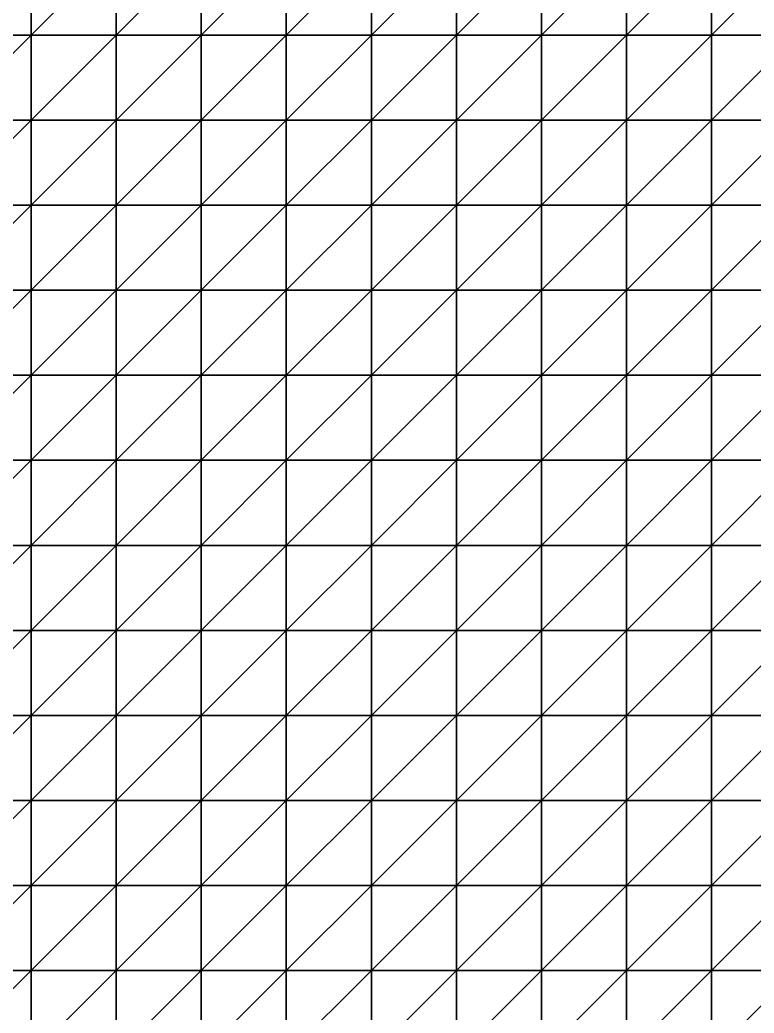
# Model space of a CAD drawing. Extents: x 292020 to 295740, y 4557680 to 4560040.
# Drawn here: x 294217.4 to 294390, y 4558790 to 4559023.6 of the extents above; entities that cross this region are included whole.
import ezdxf

# ---------------------------------------------------------------- set-up
doc = ezdxf.new("R2010")
doc.units = 0
doc.layers.add('RUN201_4_-_RUN201_NODOMAIN5_20X', color=7, linetype='CONTINUOUS')

msp = doc.modelspace()

# ---------------------------------------------------------------- linework, layer by layer
at = {"layer": 'RUN201_4_-_RUN201_NODOMAIN5_20X'}
for points in [[(294200, 4559040, 1780), (294200, 4559020, 1780), (294220, 4559040, 1780)], [(294220, 4559040, 1780), (294200, 4559020, 1780), (294220, 4559020, 1780)], [(294220, 4559040, 1920), (294200, 4559020, 1920), (294200, 4559040, 1920)], [(294220, 4559020, 1920), (294200, 4559020, 1920), (294220, 4559040, 1920)], [(294220, 4559040, 1780), (294220, 4559020, 1780), (294240, 4559040, 1780)], [(294240, 4559040, 1780), (294220, 4559020, 1780), (294240, 4559020, 1780)], [(294240, 4559040, 1920), (294220, 4559020, 1920), (294220, 4559040, 1920)], [(294240, 4559020, 1920), (294220, 4559020, 1920), (294240, 4559040, 1920)], [(294240, 4559040, 1780), (294240, 4559020, 1780), (294260, 4559040, 1780)], [(294260, 4559040, 1780), (294240, 4559020, 1780), (294260, 4559020, 1780)], [(294260, 4559040, 1920), (294240, 4559020, 1920), (294240, 4559040, 1920)], [(294260, 4559020, 1920), (294240, 4559020, 1920), (294260, 4559040, 1920)], [(294260, 4559040, 1780), (294260, 4559020, 1780), (294280, 4559040, 1780)], [(294280, 4559040, 1780), (294260, 4559020, 1780), (294280, 4559020, 1780)], [(294280, 4559040, 1920), (294260, 4559020, 1920), (294260, 4559040, 1920)], [(294280, 4559020, 1920), (294260, 4559020, 1920), (294280, 4559040, 1920)], [(294280, 4559040, 1780), (294280, 4559020, 1780), (294300, 4559040, 1780)], [(294300, 4559040, 1780), (294280, 4559020, 1780), (294300, 4559020, 1780)], [(294300, 4559040, 1920), (294280, 4559020, 1920), (294280, 4559040, 1920)], [(294300, 4559020, 1920), (294280, 4559020, 1920), (294300, 4559040, 1920)], [(294300, 4559040, 1780), (294300, 4559020, 1780), (294320, 4559040, 1780)], [(294320, 4559040, 1780), (294300, 4559020, 1780), (294320, 4559020, 1780)], [(294320, 4559040, 1920), (294300, 4559020, 1920), (294300, 4559040, 1920)], [(294320, 4559020, 1920), (294300, 4559020, 1920), (294320, 4559040, 1920)], [(294320, 4559040, 1780), (294320, 4559020, 1780), (294340, 4559040, 1780)], [(294340, 4559040, 1780), (294320, 4559020, 1780), (294340, 4559020, 1780)], [(294340, 4559040, 1920), (294320, 4559020, 1920), (294320, 4559040, 1920)], [(294340, 4559020, 1920), (294320, 4559020, 1920), (294340, 4559040, 1920)], [(294340, 4559040, 1780), (294340, 4559020, 1780), (294360, 4559040, 1780)], [(294360, 4559040, 1780), (294340, 4559020, 1780), (294360, 4559020, 1780)], [(294360, 4559040, 1940), (294340, 4559020, 1940), (294340, 4559040, 1940)], [(294360, 4559020, 1940), (294340, 4559020, 1940), (294360, 4559040, 1940)], [(294340, 4559040, 1920), (294340, 4559020, 1940), (294340, 4559020, 1920)], [(294340, 4559040, 1940), (294340, 4559020, 1940), (294340, 4559040, 1920)], [(294360, 4559040, 1780), (294360, 4559020, 1780), (294380, 4559040, 1780)], [(294380, 4559040, 1780), (294360, 4559020, 1780), (294380, 4559020, 1780)], [(294380, 4559040, 1940), (294360, 4559020, 1940), (294360, 4559040, 1940)], [(294380, 4559020, 1940), (294360, 4559020, 1940), (294380, 4559040, 1940)], [(294380, 4559040, 1780), (294380, 4559020, 1780), (294400, 4559040, 1780)], [(294400, 4559040, 1780), (294380, 4559020, 1780), (294400, 4559020, 1780)], [(294400, 4559040, 1940), (294380, 4559020, 1940), (294380, 4559040, 1940)], [(294400, 4559020, 1940), (294380, 4559020, 1940), (294400, 4559040, 1940)], [(294200, 4559020, 1780), (294200, 4559000, 1780), (294220, 4559020, 1780)], [(294220, 4559020, 1780), (294200, 4559000, 1780), (294220, 4559000, 1780)], [(294220, 4559020, 1920), (294200, 4559000, 1920), (294200, 4559020, 1920)], [(294220, 4559000, 1920), (294200, 4559000, 1920), (294220, 4559020, 1920)], [(294220, 4559020, 1780), (294220, 4559000, 1780), (294240, 4559020, 1780)], [(294240, 4559020, 1780), (294220, 4559000, 1780), (294240, 4559000, 1780)], [(294240, 4559020, 1920), (294220, 4559000, 1920), (294220, 4559020, 1920)], [(294240, 4559000, 1920), (294220, 4559000, 1920), (294240, 4559020, 1920)], [(294240, 4559020, 1780), (294240, 4559000, 1780), (294260, 4559020, 1780)], [(294260, 4559020, 1780), (294240, 4559000, 1780), (294260, 4559000, 1780)], [(294260, 4559020, 1920), (294240, 4559000, 1920), (294240, 4559020, 1920)], [(294260, 4559000, 1920), (294240, 4559000, 1920), (294260, 4559020, 1920)], [(294260, 4559020, 1780), (294260, 4559000, 1780), (294280, 4559020, 1780)], [(294280, 4559020, 1780), (294260, 4559000, 1780), (294280, 4559000, 1780)], [(294280, 4559020, 1940), (294260, 4559000, 1940), (294260, 4559020, 1940)], [(294280, 4559000, 1940), (294260, 4559000, 1940), (294280, 4559020, 1940)], [(294280, 4559020, 1920), (294260, 4559020, 1940), (294260, 4559020, 1920)], [(294280, 4559020, 1940), (294260, 4559020, 1940), (294280, 4559020, 1920)], [(294260, 4559020, 1920), (294260, 4559000, 1940), (294260, 4559000, 1920)], [(294260, 4559020, 1940), (294260, 4559000, 1940), (294260, 4559020, 1920)], [(294280, 4559020, 1780), (294280, 4559000, 1780), (294300, 4559020, 1780)], [(294300, 4559020, 1780), (294280, 4559000, 1780), (294300, 4559000, 1780)], [(294300, 4559020, 1940), (294280, 4559000, 1940), (294280, 4559020, 1940)], [(294300, 4559000, 1940), (294280, 4559000, 1940), (294300, 4559020, 1940)], [(294300, 4559020, 1920), (294280, 4559020, 1940), (294280, 4559020, 1920)], [(294300, 4559020, 1940), (294280, 4559020, 1940), (294300, 4559020, 1920)], [(294300, 4559020, 1780), (294300, 4559000, 1780), (294320, 4559020, 1780)], [(294320, 4559020, 1780), (294300, 4559000, 1780), (294320, 4559000, 1780)], [(294320, 4559020, 1940), (294300, 4559000, 1940), (294300, 4559020, 1940)], [(294320, 4559000, 1940), (294300, 4559000, 1940), (294320, 4559020, 1940)], [(294320, 4559020, 1920), (294300, 4559020, 1940), (294300, 4559020, 1920)], [(294320, 4559020, 1940), (294300, 4559020, 1940), (294320, 4559020, 1920)], [(294320, 4559020, 1780), (294320, 4559000, 1780), (294340, 4559020, 1780)], [(294340, 4559020, 1780), (294320, 4559000, 1780), (294340, 4559000, 1780)], [(294340, 4559020, 1940), (294320, 4559000, 1940), (294320, 4559020, 1940)], [(294340, 4559000, 1940), (294320, 4559000, 1940), (294340, 4559020, 1940)], [(294340, 4559020, 1920), (294320, 4559020, 1940), (294320, 4559020, 1920)], [(294340, 4559020, 1940), (294320, 4559020, 1940), (294340, 4559020, 1920)], [(294340, 4559020, 1760), (294340, 4559000, 1760), (294360, 4559020, 1760)], [(294360, 4559020, 1760), (294340, 4559000, 1760), (294360, 4559000, 1760)], [(294360, 4559020, 1760), (294340, 4559020, 1780), (294340, 4559020, 1760)], [(294360, 4559020, 1780), (294340, 4559020, 1780), (294360, 4559020, 1760)], [(294340, 4559020, 1760), (294340, 4559000, 1780), (294340, 4559000, 1760)], [(294340, 4559020, 1780), (294340, 4559000, 1780), (294340, 4559020, 1760)], [(294360, 4559020, 1940), (294340, 4559000, 1940), (294340, 4559020, 1940)], [(294360, 4559000, 1940), (294340, 4559000, 1940), (294360, 4559020, 1940)], [(294360, 4559020, 1760), (294360, 4559000, 1760), (294380, 4559020, 1760)], [(294380, 4559020, 1760), (294360, 4559000, 1760), (294380, 4559000, 1760)], [(294380, 4559020, 1760), (294360, 4559020, 1780), (294360, 4559020, 1760)], [(294380, 4559020, 1780), (294360, 4559020, 1780), (294380, 4559020, 1760)], [(294380, 4559020, 1940), (294360, 4559000, 1940), (294360, 4559020, 1940)], [(294380, 4559000, 1940), (294360, 4559000, 1940), (294380, 4559020, 1940)], [(294380, 4559000, 1760), (294380, 4559000, 1780), (294380, 4559020, 1760)], [(294380, 4559020, 1760), (294380, 4559000, 1780), (294380, 4559020, 1780)], [(294380, 4559020, 1780), (294380, 4559000, 1780), (294400, 4559020, 1780)], [(294400, 4559020, 1780), (294380, 4559000, 1780), (294400, 4559000, 1780)], [(294400, 4559020, 1940), (294380, 4559000, 1940), (294380, 4559020, 1940)], [(294400, 4559000, 1940), (294380, 4559000, 1940), (294400, 4559020, 1940)], [(294200, 4559000, 1780), (294200, 4558980, 1780), (294220, 4559000, 1780)], [(294220, 4559000, 1780), (294200, 4558980, 1780), (294220, 4558980, 1780)], [(294220, 4559000, 1920), (294200, 4558980, 1920), (294200, 4559000, 1920)], [(294220, 4558980, 1920), (294200, 4558980, 1920), (294220, 4559000, 1920)], [(294220, 4559000, 1780), (294220, 4558980, 1780), (294240, 4559000, 1780)], [(294240, 4559000, 1780), (294220, 4558980, 1780), (294240, 4558980, 1780)], [(294240, 4559000, 1920), (294220, 4558980, 1920), (294220, 4559000, 1920)], [(294240, 4558980, 1920), (294220, 4558980, 1920), (294240, 4559000, 1920)], [(294240, 4559000, 1780), (294240, 4558980, 1780), (294260, 4559000, 1780)], [(294260, 4559000, 1780), (294240, 4558980, 1780), (294260, 4558980, 1780)], [(294260, 4559000, 1920), (294240, 4558980, 1920), (294240, 4559000, 1920)], [(294260, 4558980, 1920), (294240, 4558980, 1920), (294260, 4559000, 1920)], [(294260, 4559000, 1780), (294260, 4558980, 1780), (294280, 4559000, 1780)], [(294280, 4559000, 1780), (294260, 4558980, 1780), (294280, 4558980, 1780)], [(294280, 4559000, 1940), (294260, 4558980, 1940), (294260, 4559000, 1940)], [(294280, 4558980, 1940), (294260, 4558980, 1940), (294280, 4559000, 1940)], [(294260, 4559000, 1920), (294260, 4558980, 1940), (294260, 4558980, 1920)], [(294260, 4559000, 1940), (294260, 4558980, 1940), (294260, 4559000, 1920)], [(294280, 4559000, 1780), (294280, 4558980, 1780), (294300, 4559000, 1780)], [(294300, 4559000, 1780), (294280, 4558980, 1780), (294300, 4558980, 1780)], [(294300, 4559000, 1940), (294280, 4558980, 1940), (294280, 4559000, 1940)], [(294300, 4558980, 1940), (294280, 4558980, 1940), (294300, 4559000, 1940)], [(294300, 4559000, 1780), (294300, 4558980, 1780), (294320, 4559000, 1780)], [(294320, 4559000, 1780), (294300, 4558980, 1780), (294320, 4558980, 1780)], [(294320, 4559000, 1940), (294300, 4558980, 1940), (294300, 4559000, 1940)], [(294320, 4558980, 1940), (294300, 4558980, 1940), (294320, 4559000, 1940)], [(294320, 4559000, 1780), (294320, 4558980, 1780), (294340, 4559000, 1780)], [(294340, 4559000, 1780), (294320, 4558980, 1780), (294340, 4558980, 1780)], [(294340, 4559000, 1940), (294320, 4558980, 1940), (294320, 4559000, 1940)], [(294340, 4558980, 1940), (294320, 4558980, 1940), (294340, 4559000, 1940)], [(294340, 4559000, 1760), (294340, 4559000, 1780), (294360, 4559000, 1760)], [(294360, 4559000, 1760), (294340, 4559000, 1780), (294360, 4559000, 1780)], [(294340, 4559000, 1780), (294340, 4558980, 1780), (294360, 4559000, 1780)], [(294360, 4559000, 1780), (294340, 4558980, 1780), (294360, 4558980, 1780)], [(294360, 4559000, 1940), (294340, 4558980, 1940), (294340, 4559000, 1940)], [(294360, 4558980, 1940), (294340, 4558980, 1940), (294360, 4559000, 1940)], [(294360, 4559000, 1760), (294360, 4559000, 1780), (294380, 4559000, 1760)], [(294380, 4559000, 1760), (294360, 4559000, 1780), (294380, 4559000, 1780)], [(294360, 4559000, 1780), (294360, 4558980, 1780), (294380, 4559000, 1780)], [(294380, 4559000, 1780), (294360, 4558980, 1780), (294380, 4558980, 1780)], [(294380, 4559000, 1940), (294360, 4558980, 1940), (294360, 4559000, 1940)], [(294380, 4558980, 1940), (294360, 4558980, 1940), (294380, 4559000, 1940)], [(294380, 4559000, 1780), (294380, 4558980, 1780), (294400, 4559000, 1780)], [(294400, 4559000, 1780), (294380, 4558980, 1780), (294400, 4558980, 1780)], [(294400, 4559000, 1940), (294380, 4558980, 1940), (294380, 4559000, 1940)], [(294400, 4558980, 1940), (294380, 4558980, 1940), (294400, 4559000, 1940)], [(294200, 4558980, 1780), (294200, 4558960, 1780), (294220, 4558980, 1780)], [(294220, 4558980, 1780), (294200, 4558960, 1780), (294220, 4558960, 1780)], [(294220, 4558980, 1940), (294200, 4558960, 1940), (294200, 4558980, 1940)], [(294220, 4558960, 1940), (294200, 4558960, 1940), (294220, 4558980, 1940)], [(294220, 4558980, 1920), (294200, 4558980, 1940), (294200, 4558980, 1920)], [(294220, 4558980, 1940), (294200, 4558980, 1940), (294220, 4558980, 1920)], [(294220, 4558980, 1780), (294220, 4558960, 1780), (294240, 4558980, 1780)], [(294240, 4558980, 1780), (294220, 4558960, 1780), (294240, 4558960, 1780)], [(294240, 4558980, 1940), (294220, 4558960, 1940), (294220, 4558980, 1940)], [(294240, 4558960, 1940), (294220, 4558960, 1940), (294240, 4558980, 1940)], [(294240, 4558980, 1920), (294220, 4558980, 1940), (294220, 4558980, 1920)], [(294240, 4558980, 1940), (294220, 4558980, 1940), (294240, 4558980, 1920)], [(294240, 4558980, 1780), (294240, 4558960, 1780), (294260, 4558980, 1780)], [(294260, 4558980, 1780), (294240, 4558960, 1780), (294260, 4558960, 1780)], [(294260, 4558980, 1940), (294240, 4558960, 1940), (294240, 4558980, 1940)], [(294260, 4558960, 1940), (294240, 4558960, 1940), (294260, 4558980, 1940)], [(294260, 4558980, 1920), (294240, 4558980, 1940), (294240, 4558980, 1920)], [(294260, 4558980, 1940), (294240, 4558980, 1940), (294260, 4558980, 1920)], [(294260, 4558980, 1780), (294260, 4558960, 1780), (294280, 4558980, 1780)], [(294280, 4558980, 1780), (294260, 4558960, 1780), (294280, 4558960, 1780)], [(294280, 4558980, 1920), (294260, 4558960, 1920), (294260, 4558980, 1920)], [(294280, 4558960, 1920), (294260, 4558960, 1920), (294280, 4558980, 1920)], [(294260, 4558960, 1920), (294260, 4558960, 1940), (294260, 4558980, 1920)], [(294260, 4558980, 1920), (294260, 4558960, 1940), (294260, 4558980, 1940)], [(294260, 4558980, 1920), (294260, 4558980, 1940), (294280, 4558980, 1920)], [(294280, 4558980, 1920), (294260, 4558980, 1940), (294280, 4558980, 1940)], [(294280, 4558980, 1780), (294280, 4558960, 1780), (294300, 4558980, 1780)], [(294300, 4558980, 1780), (294280, 4558960, 1780), (294300, 4558960, 1780)], [(294300, 4558980, 1940), (294280, 4558960, 1940), (294280, 4558980, 1940)], [(294300, 4558960, 1940), (294280, 4558960, 1940), (294300, 4558980, 1940)], [(294280, 4558980, 1920), (294280, 4558960, 1940), (294280, 4558960, 1920)], [(294280, 4558980, 1940), (294280, 4558960, 1940), (294280, 4558980, 1920)], [(294300, 4558980, 1760), (294300, 4558960, 1760), (294320, 4558980, 1760)], [(294320, 4558980, 1760), (294300, 4558960, 1760), (294320, 4558960, 1760)], [(294320, 4558980, 1760), (294300, 4558980, 1780), (294300, 4558980, 1760)], [(294320, 4558980, 1780), (294300, 4558980, 1780), (294320, 4558980, 1760)], [(294300, 4558980, 1760), (294300, 4558960, 1780), (294300, 4558960, 1760)], [(294300, 4558980, 1780), (294300, 4558960, 1780), (294300, 4558980, 1760)], [(294320, 4558980, 1940), (294300, 4558960, 1940), (294300, 4558980, 1940)], [(294320, 4558960, 1940), (294300, 4558960, 1940), (294320, 4558980, 1940)], [(294320, 4558980, 1760), (294320, 4558960, 1760), (294340, 4558980, 1760)], [(294340, 4558980, 1760), (294320, 4558960, 1760), (294340, 4558960, 1760)], [(294340, 4558980, 1760), (294320, 4558980, 1780), (294320, 4558980, 1760)], [(294340, 4558980, 1780), (294320, 4558980, 1780), (294340, 4558980, 1760)], [(294340, 4558980, 1940), (294320, 4558960, 1940), (294320, 4558980, 1940)], [(294340, 4558960, 1940), (294320, 4558960, 1940), (294340, 4558980, 1940)], [(294340, 4558980, 1760), (294340, 4558960, 1760), (294360, 4558980, 1760)], [(294360, 4558980, 1760), (294340, 4558960, 1760), (294360, 4558960, 1760)], [(294360, 4558980, 1760), (294340, 4558980, 1780), (294340, 4558980, 1760)], [(294360, 4558980, 1780), (294340, 4558980, 1780), (294360, 4558980, 1760)], [(294360, 4558980, 1940), (294340, 4558960, 1940), (294340, 4558980, 1940)], [(294360, 4558960, 1940), (294340, 4558960, 1940), (294360, 4558980, 1940)], [(294360, 4558960, 1760), (294360, 4558960, 1780), (294360, 4558980, 1760)], [(294360, 4558980, 1760), (294360, 4558960, 1780), (294360, 4558980, 1780)], [(294360, 4558980, 1780), (294360, 4558960, 1780), (294380, 4558980, 1780)], [(294380, 4558980, 1780), (294360, 4558960, 1780), (294380, 4558960, 1780)], [(294380, 4558980, 1940), (294360, 4558960, 1940), (294360, 4558980, 1940)], [(294380, 4558960, 1940), (294360, 4558960, 1940), (294380, 4558980, 1940)], [(294380, 4558980, 1780), (294380, 4558960, 1780), (294400, 4558980, 1780)], [(294400, 4558980, 1780), (294380, 4558960, 1780), (294400, 4558960, 1780)], [(294400, 4558980, 1940), (294380, 4558960, 1940), (294380, 4558980, 1940)], [(294400, 4558960, 1940), (294380, 4558960, 1940), (294400, 4558980, 1940)], [(294200, 4558960, 1780), (294200, 4558940, 1780), (294220, 4558960, 1780)], [(294220, 4558960, 1780), (294200, 4558940, 1780), (294220, 4558940, 1780)], [(294220, 4558960, 1940), (294200, 4558940, 1940), (294200, 4558960, 1940)], [(294220, 4558940, 1940), (294200, 4558940, 1940), (294220, 4558960, 1940)], [(294220, 4558960, 1780), (294220, 4558940, 1780), (294240, 4558960, 1780)], [(294240, 4558960, 1780), (294220, 4558940, 1780), (294240, 4558940, 1780)], [(294240, 4558960, 1940), (294220, 4558940, 1940), (294220, 4558960, 1940)], [(294240, 4558940, 1940), (294220, 4558940, 1940), (294240, 4558960, 1940)], [(294240, 4558960, 1780), (294240, 4558940, 1780), (294260, 4558960, 1780)], [(294260, 4558960, 1780), (294240, 4558940, 1780), (294260, 4558940, 1780)], [(294260, 4558960, 1940), (294240, 4558940, 1940), (294240, 4558960, 1940)], [(294260, 4558940, 1940), (294240, 4558940, 1940), (294260, 4558960, 1940)], [(294260, 4558960, 1780), (294260, 4558940, 1780), (294280, 4558960, 1780)], [(294280, 4558960, 1780), (294260, 4558940, 1780), (294280, 4558940, 1780)], [(294280, 4558960, 1940), (294260, 4558940, 1940), (294260, 4558960, 1940)], [(294280, 4558940, 1940), (294260, 4558940, 1940), (294280, 4558960, 1940)], [(294280, 4558960, 1920), (294260, 4558960, 1940), (294260, 4558960, 1920)], [(294280, 4558960, 1940), (294260, 4558960, 1940), (294280, 4558960, 1920)], [(294280, 4558960, 1760), (294280, 4558940, 1760), (294300, 4558960, 1760)], [(294300, 4558960, 1760), (294280, 4558940, 1760), (294300, 4558940, 1760)], [(294300, 4558960, 1760), (294280, 4558960, 1780), (294280, 4558960, 1760)], [(294300, 4558960, 1780), (294280, 4558960, 1780), (294300, 4558960, 1760)], [(294280, 4558960, 1760), (294280, 4558940, 1780), (294280, 4558940, 1760)], [(294280, 4558960, 1780), (294280, 4558940, 1780), (294280, 4558960, 1760)], [(294300, 4558960, 1940), (294280, 4558940, 1940), (294280, 4558960, 1940)], [(294300, 4558940, 1940), (294280, 4558940, 1940), (294300, 4558960, 1940)], [(294300, 4558960, 1760), (294300, 4558940, 1760), (294320, 4558960, 1760)], [(294320, 4558960, 1760), (294300, 4558940, 1760), (294320, 4558940, 1760)], [(294320, 4558960, 1940), (294300, 4558940, 1940), (294300, 4558960, 1940)], [(294320, 4558940, 1940), (294300, 4558940, 1940), (294320, 4558960, 1940)], [(294320, 4558960, 1760), (294320, 4558940, 1760), (294340, 4558960, 1760)], [(294340, 4558960, 1760), (294320, 4558940, 1760), (294340, 4558940, 1760)], [(294340, 4558960, 1940), (294320, 4558940, 1940), (294320, 4558960, 1940)], [(294340, 4558940, 1940), (294320, 4558940, 1940), (294340, 4558960, 1940)], [(294340, 4558960, 1760), (294340, 4558940, 1760), (294360, 4558960, 1760)], [(294360, 4558960, 1760), (294340, 4558940, 1760), (294360, 4558940, 1760)], [(294360, 4558960, 1940), (294340, 4558940, 1940), (294340, 4558960, 1940)], [(294360, 4558940, 1940), (294340, 4558940, 1940), (294360, 4558960, 1940)], [(294360, 4558940, 1760), (294360, 4558940, 1780), (294360, 4558960, 1760)], [(294360, 4558960, 1760), (294360, 4558940, 1780), (294360, 4558960, 1780)], [(294360, 4558960, 1780), (294360, 4558940, 1780), (294380, 4558960, 1780)], [(294380, 4558960, 1780), (294360, 4558940, 1780), (294380, 4558940, 1780)], [(294380, 4558960, 1940), (294360, 4558940, 1940), (294360, 4558960, 1940)], [(294380, 4558940, 1940), (294360, 4558940, 1940), (294380, 4558960, 1940)], [(294380, 4558960, 1780), (294380, 4558940, 1780), (294400, 4558960, 1780)], [(294400, 4558960, 1780), (294380, 4558940, 1780), (294400, 4558940, 1780)], [(294400, 4558960, 1940), (294380, 4558940, 1940), (294380, 4558960, 1940)], [(294400, 4558940, 1940), (294380, 4558940, 1940), (294400, 4558960, 1940)], [(294200, 4558940, 1780), (294200, 4558920, 1780), (294220, 4558940, 1780)], [(294220, 4558940, 1780), (294200, 4558920, 1780), (294220, 4558920, 1780)], [(294220, 4558940, 1940), (294200, 4558920, 1940), (294200, 4558940, 1940)], [(294220, 4558920, 1940), (294200, 4558920, 1940), (294220, 4558940, 1940)], [(294220, 4558940, 1780), (294220, 4558920, 1780), (294240, 4558940, 1780)], [(294240, 4558940, 1780), (294220, 4558920, 1780), (294240, 4558920, 1780)], [(294240, 4558940, 1940), (294220, 4558920, 1940), (294220, 4558940, 1940)], [(294240, 4558920, 1940), (294220, 4558920, 1940), (294240, 4558940, 1940)], [(294240, 4558940, 1760), (294240, 4558920, 1760), (294260, 4558940, 1760)], [(294260, 4558940, 1760), (294240, 4558920, 1760), (294260, 4558920, 1760)], [(294260, 4558940, 1760), (294240, 4558940, 1780), (294240, 4558940, 1760)], [(294260, 4558940, 1780), (294240, 4558940, 1780), (294260, 4558940, 1760)], [(294240, 4558940, 1760), (294240, 4558920, 1780), (294240, 4558920, 1760)], [(294240, 4558940, 1780), (294240, 4558920, 1780), (294240, 4558940, 1760)], [(294260, 4558940, 1940), (294240, 4558920, 1940), (294240, 4558940, 1940)], [(294260, 4558920, 1940), (294240, 4558920, 1940), (294260, 4558940, 1940)], [(294260, 4558940, 1760), (294260, 4558920, 1760), (294280, 4558940, 1760)], [(294280, 4558940, 1760), (294260, 4558920, 1760), (294280, 4558920, 1760)], [(294280, 4558940, 1760), (294260, 4558940, 1780), (294260, 4558940, 1760)], [(294280, 4558940, 1780), (294260, 4558940, 1780), (294280, 4558940, 1760)], [(294280, 4558940, 1940), (294260, 4558920, 1940), (294260, 4558940, 1940)], [(294280, 4558920, 1940), (294260, 4558920, 1940), (294280, 4558940, 1940)], [(294280, 4558920, 1760), (294280, 4558920, 1780), (294280, 4558940, 1760)], [(294280, 4558940, 1760), (294280, 4558920, 1780), (294280, 4558940, 1780)], [(294280, 4558940, 1760), (294280, 4558940, 1780), (294300, 4558940, 1760)], [(294300, 4558940, 1760), (294280, 4558940, 1780), (294300, 4558940, 1780)], [(294280, 4558940, 1780), (294280, 4558920, 1780), (294300, 4558940, 1780)], [(294300, 4558940, 1780), (294280, 4558920, 1780), (294300, 4558920, 1780)], [(294300, 4558940, 1940), (294280, 4558920, 1940), (294280, 4558940, 1940)], [(294300, 4558920, 1940), (294280, 4558920, 1940), (294300, 4558940, 1940)], [(294300, 4558940, 1760), (294300, 4558940, 1780), (294320, 4558940, 1760)], [(294320, 4558940, 1760), (294300, 4558940, 1780), (294320, 4558940, 1780)], [(294300, 4558940, 1780), (294300, 4558920, 1780), (294320, 4558940, 1780)], [(294320, 4558940, 1780), (294300, 4558920, 1780), (294320, 4558920, 1780)], [(294320, 4558940, 1940), (294300, 4558920, 1940), (294300, 4558940, 1940)], [(294320, 4558920, 1940), (294300, 4558920, 1940), (294320, 4558940, 1940)], [(294320, 4558940, 1760), (294320, 4558940, 1780), (294340, 4558940, 1760)], [(294340, 4558940, 1760), (294320, 4558940, 1780), (294340, 4558940, 1780)], [(294320, 4558940, 1780), (294320, 4558920, 1780), (294340, 4558940, 1780)], [(294340, 4558940, 1780), (294320, 4558920, 1780), (294340, 4558920, 1780)], [(294340, 4558940, 1940), (294320, 4558920, 1940), (294320, 4558940, 1940)], [(294340, 4558920, 1940), (294320, 4558920, 1940), (294340, 4558940, 1940)], [(294340, 4558940, 1760), (294340, 4558940, 1780), (294360, 4558940, 1760)], [(294360, 4558940, 1760), (294340, 4558940, 1780), (294360, 4558940, 1780)], [(294340, 4558940, 1780), (294340, 4558920, 1780), (294360, 4558940, 1780)], [(294360, 4558940, 1780), (294340, 4558920, 1780), (294360, 4558920, 1780)], [(294360, 4558940, 1940), (294340, 4558920, 1940), (294340, 4558940, 1940)], [(294360, 4558920, 1940), (294340, 4558920, 1940), (294360, 4558940, 1940)], [(294360, 4558940, 1780), (294360, 4558920, 1780), (294380, 4558940, 1780)], [(294380, 4558940, 1780), (294360, 4558920, 1780), (294380, 4558920, 1780)], [(294380, 4558940, 1940), (294360, 4558920, 1940), (294360, 4558940, 1940)], [(294380, 4558920, 1940), (294360, 4558920, 1940), (294380, 4558940, 1940)], [(294380, 4558940, 1780), (294380, 4558920, 1780), (294400, 4558940, 1780)], [(294400, 4558940, 1780), (294380, 4558920, 1780), (294400, 4558920, 1780)], [(294400, 4558940, 1940), (294380, 4558920, 1940), (294380, 4558940, 1940)], [(294400, 4558920, 1940), (294380, 4558920, 1940), (294400, 4558940, 1940)], [(294200, 4558920, 1780), (294200, 4558900, 1780), (294220, 4558920, 1780)], [(294220, 4558920, 1780), (294200, 4558900, 1780), (294220, 4558900, 1780)], [(294220, 4558920, 1940), (294200, 4558900, 1940), (294200, 4558920, 1940)], [(294220, 4558900, 1940), (294200, 4558900, 1940), (294220, 4558920, 1940)], [(294220, 4558920, 1760), (294220, 4558900, 1760), (294240, 4558920, 1760)], [(294240, 4558920, 1760), (294220, 4558900, 1760), (294240, 4558900, 1760)], [(294240, 4558920, 1760), (294220, 4558920, 1780), (294220, 4558920, 1760)], [(294240, 4558920, 1780), (294220, 4558920, 1780), (294240, 4558920, 1760)], [(294220, 4558920, 1760), (294220, 4558900, 1780), (294220, 4558900, 1760)], [(294220, 4558920, 1780), (294220, 4558900, 1780), (294220, 4558920, 1760)], [(294240, 4558920, 1940), (294220, 4558900, 1940), (294220, 4558920, 1940)], [(294240, 4558900, 1940), (294220, 4558900, 1940), (294240, 4558920, 1940)], [(294240, 4558920, 1760), (294240, 4558900, 1760), (294260, 4558920, 1760)], [(294260, 4558920, 1760), (294240, 4558900, 1760), (294260, 4558900, 1760)], [(294260, 4558920, 1940), (294240, 4558900, 1940), (294240, 4558920, 1940)], [(294260, 4558900, 1940), (294240, 4558900, 1940), (294260, 4558920, 1940)], [(294260, 4558920, 1760), (294260, 4558900, 1760), (294280, 4558920, 1760)], [(294280, 4558920, 1760), (294260, 4558900, 1760), (294280, 4558900, 1760)], [(294280, 4558920, 1940), (294260, 4558900, 1940), (294260, 4558920, 1940)], [(294280, 4558900, 1940), (294260, 4558900, 1940), (294280, 4558920, 1940)], [(294280, 4558920, 1760), (294280, 4558900, 1760), (294300, 4558920, 1760)], [(294300, 4558920, 1760), (294280, 4558900, 1760), (294300, 4558900, 1760)], [(294300, 4558920, 1760), (294280, 4558920, 1780), (294280, 4558920, 1760)], [(294300, 4558920, 1780), (294280, 4558920, 1780), (294300, 4558920, 1760)], [(294300, 4558920, 1940), (294280, 4558900, 1940), (294280, 4558920, 1940)], [(294300, 4558900, 1940), (294280, 4558900, 1940), (294300, 4558920, 1940)], [(294300, 4558900, 1760), (294300, 4558900, 1780), (294300, 4558920, 1760)], [(294300, 4558920, 1760), (294300, 4558900, 1780), (294300, 4558920, 1780)], [(294300, 4558920, 1780), (294300, 4558900, 1780), (294320, 4558920, 1780)], [(294320, 4558920, 1780), (294300, 4558900, 1780), (294320, 4558900, 1780)], [(294320, 4558920, 1940), (294300, 4558900, 1940), (294300, 4558920, 1940)], [(294320, 4558900, 1940), (294300, 4558900, 1940), (294320, 4558920, 1940)], [(294320, 4558920, 1780), (294320, 4558900, 1780), (294340, 4558920, 1780)], [(294340, 4558920, 1780), (294320, 4558900, 1780), (294340, 4558900, 1780)], [(294340, 4558920, 1940), (294320, 4558900, 1940), (294320, 4558920, 1940)], [(294340, 4558900, 1940), (294320, 4558900, 1940), (294340, 4558920, 1940)], [(294340, 4558920, 1780), (294340, 4558900, 1780), (294360, 4558920, 1780)], [(294360, 4558920, 1780), (294340, 4558900, 1780), (294360, 4558900, 1780)], [(294360, 4558920, 1940), (294340, 4558900, 1940), (294340, 4558920, 1940)], [(294360, 4558900, 1940), (294340, 4558900, 1940), (294360, 4558920, 1940)], [(294360, 4558920, 1780), (294360, 4558900, 1780), (294380, 4558920, 1780)], [(294380, 4558920, 1780), (294360, 4558900, 1780), (294380, 4558900, 1780)], [(294380, 4558920, 1940), (294360, 4558900, 1940), (294360, 4558920, 1940)], [(294380, 4558900, 1940), (294360, 4558900, 1940), (294380, 4558920, 1940)], [(294380, 4558900, 1780), (294380, 4558900, 1800), (294380, 4558920, 1780)], [(294380, 4558920, 1780), (294380, 4558900, 1800), (294380, 4558920, 1800)], [(294380, 4558920, 1780), (294380, 4558920, 1800), (294400, 4558920, 1780)], [(294400, 4558920, 1780), (294380, 4558920, 1800), (294400, 4558920, 1800)], [(294380, 4558920, 1800), (294380, 4558900, 1800), (294400, 4558920, 1800)], [(294400, 4558920, 1800), (294380, 4558900, 1800), (294400, 4558900, 1800)], [(294400, 4558920, 1940), (294380, 4558900, 1940), (294380, 4558920, 1940)], [(294400, 4558900, 1940), (294380, 4558900, 1940), (294400, 4558920, 1940)], [(294200, 4558900, 1780), (294200, 4558880, 1780), (294220, 4558900, 1780)], [(294220, 4558900, 1780), (294200, 4558880, 1780), (294220, 4558880, 1780)], [(294220, 4558900, 1940), (294200, 4558880, 1940), (294200, 4558900, 1940)], [(294220, 4558880, 1940), (294200, 4558880, 1940), (294220, 4558900, 1940)], [(294220, 4558900, 1760), (294220, 4558900, 1780), (294240, 4558900, 1760)], [(294240, 4558900, 1760), (294220, 4558900, 1780), (294240, 4558900, 1780)], [(294220, 4558900, 1780), (294220, 4558880, 1780), (294240, 4558900, 1780)], [(294240, 4558900, 1780), (294220, 4558880, 1780), (294240, 4558880, 1780)], [(294240, 4558900, 1940), (294220, 4558880, 1940), (294220, 4558900, 1940)], [(294240, 4558880, 1940), (294220, 4558880, 1940), (294240, 4558900, 1940)], [(294240, 4558900, 1760), (294240, 4558900, 1780), (294260, 4558900, 1760)], [(294260, 4558900, 1760), (294240, 4558900, 1780), (294260, 4558900, 1780)], [(294240, 4558900, 1780), (294240, 4558880, 1780), (294260, 4558900, 1780)], [(294260, 4558900, 1780), (294240, 4558880, 1780), (294260, 4558880, 1780)], [(294260, 4558900, 1940), (294240, 4558880, 1940), (294240, 4558900, 1940)], [(294260, 4558880, 1940), (294240, 4558880, 1940), (294260, 4558900, 1940)], [(294260, 4558900, 1760), (294260, 4558900, 1780), (294280, 4558900, 1760)], [(294280, 4558900, 1760), (294260, 4558900, 1780), (294280, 4558900, 1780)], [(294260, 4558900, 1780), (294260, 4558880, 1780), (294280, 4558900, 1780)], [(294280, 4558900, 1780), (294260, 4558880, 1780), (294280, 4558880, 1780)], [(294280, 4558900, 1940), (294260, 4558880, 1940), (294260, 4558900, 1940)], [(294280, 4558880, 1940), (294260, 4558880, 1940), (294280, 4558900, 1940)], [(294280, 4558900, 1760), (294280, 4558900, 1780), (294300, 4558900, 1760)], [(294300, 4558900, 1760), (294280, 4558900, 1780), (294300, 4558900, 1780)], [(294280, 4558900, 1780), (294280, 4558880, 1780), (294300, 4558900, 1780)], [(294300, 4558900, 1780), (294280, 4558880, 1780), (294300, 4558880, 1780)], [(294300, 4558900, 1940), (294280, 4558880, 1940), (294280, 4558900, 1940)], [(294300, 4558880, 1940), (294280, 4558880, 1940), (294300, 4558900, 1940)], [(294300, 4558900, 1780), (294300, 4558880, 1780), (294320, 4558900, 1780)], [(294320, 4558900, 1780), (294300, 4558880, 1780), (294320, 4558880, 1780)], [(294320, 4558900, 1940), (294300, 4558880, 1940), (294300, 4558900, 1940)], [(294320, 4558880, 1940), (294300, 4558880, 1940), (294320, 4558900, 1940)], [(294320, 4558900, 1780), (294320, 4558880, 1780), (294340, 4558900, 1780)], [(294340, 4558900, 1780), (294320, 4558880, 1780), (294340, 4558880, 1780)], [(294340, 4558900, 1940), (294320, 4558880, 1940), (294320, 4558900, 1940)], [(294340, 4558880, 1940), (294320, 4558880, 1940), (294340, 4558900, 1940)], [(294340, 4558900, 1780), (294340, 4558880, 1780), (294360, 4558900, 1780)], [(294360, 4558900, 1780), (294340, 4558880, 1780), (294360, 4558880, 1780)], [(294360, 4558900, 1940), (294340, 4558880, 1940), (294340, 4558900, 1940)], [(294360, 4558880, 1940), (294340, 4558880, 1940), (294360, 4558900, 1940)], [(294360, 4558900, 1780), (294360, 4558880, 1780), (294380, 4558900, 1780)], [(294380, 4558900, 1780), (294360, 4558880, 1780), (294380, 4558880, 1780)], [(294380, 4558900, 1940), (294360, 4558880, 1940), (294360, 4558900, 1940)], [(294380, 4558880, 1940), (294360, 4558880, 1940), (294380, 4558900, 1940)], [(294380, 4558880, 1780), (294380, 4558880, 1800), (294380, 4558900, 1780)], [(294380, 4558900, 1780), (294380, 4558880, 1800), (294380, 4558900, 1800)], [(294380, 4558900, 1800), (294380, 4558880, 1800), (294400, 4558900, 1800)], [(294400, 4558900, 1800), (294380, 4558880, 1800), (294400, 4558880, 1800)], [(294400, 4558900, 1940), (294380, 4558880, 1940), (294380, 4558900, 1940)], [(294400, 4558880, 1940), (294380, 4558880, 1940), (294400, 4558900, 1940)], [(294200, 4558880, 1780), (294200, 4558860, 1780), (294220, 4558880, 1780)], [(294220, 4558880, 1780), (294200, 4558860, 1780), (294220, 4558860, 1780)], [(294220, 4558880, 1940), (294200, 4558860, 1940), (294200, 4558880, 1940)], [(294220, 4558860, 1940), (294200, 4558860, 1940), (294220, 4558880, 1940)], [(294220, 4558880, 1780), (294220, 4558860, 1780), (294240, 4558880, 1780)], [(294240, 4558880, 1780), (294220, 4558860, 1780), (294240, 4558860, 1780)], [(294240, 4558880, 1940), (294220, 4558860, 1940), (294220, 4558880, 1940)], [(294240, 4558860, 1940), (294220, 4558860, 1940), (294240, 4558880, 1940)], [(294240, 4558880, 1780), (294240, 4558860, 1780), (294260, 4558880, 1780)], [(294260, 4558880, 1780), (294240, 4558860, 1780), (294260, 4558860, 1780)], [(294260, 4558880, 1940), (294240, 4558860, 1940), (294240, 4558880, 1940)], [(294260, 4558860, 1940), (294240, 4558860, 1940), (294260, 4558880, 1940)], [(294260, 4558880, 1780), (294260, 4558860, 1780), (294280, 4558880, 1780)], [(294280, 4558880, 1780), (294260, 4558860, 1780), (294280, 4558860, 1780)], [(294280, 4558880, 1940), (294260, 4558860, 1940), (294260, 4558880, 1940)], [(294280, 4558860, 1940), (294260, 4558860, 1940), (294280, 4558880, 1940)], [(294280, 4558880, 1780), (294280, 4558860, 1780), (294300, 4558880, 1780)], [(294300, 4558880, 1780), (294280, 4558860, 1780), (294300, 4558860, 1780)], [(294300, 4558880, 1940), (294280, 4558860, 1940), (294280, 4558880, 1940)], [(294300, 4558860, 1940), (294280, 4558860, 1940), (294300, 4558880, 1940)], [(294300, 4558880, 1780), (294300, 4558860, 1780), (294320, 4558880, 1780)], [(294320, 4558880, 1780), (294300, 4558860, 1780), (294320, 4558860, 1780)], [(294320, 4558880, 1940), (294300, 4558860, 1940), (294300, 4558880, 1940)], [(294320, 4558860, 1940), (294300, 4558860, 1940), (294320, 4558880, 1940)], [(294320, 4558880, 1780), (294320, 4558860, 1780), (294340, 4558880, 1780)], [(294340, 4558880, 1780), (294320, 4558860, 1780), (294340, 4558860, 1780)], [(294340, 4558880, 1940), (294320, 4558860, 1940), (294320, 4558880, 1940)], [(294340, 4558860, 1940), (294320, 4558860, 1940), (294340, 4558880, 1940)], [(294340, 4558880, 1780), (294340, 4558860, 1780), (294360, 4558880, 1780)], [(294360, 4558880, 1780), (294340, 4558860, 1780), (294360, 4558860, 1780)], [(294360, 4558880, 1940), (294340, 4558860, 1940), (294340, 4558880, 1940)], [(294360, 4558860, 1940), (294340, 4558860, 1940), (294360, 4558880, 1940)], [(294360, 4558880, 1780), (294360, 4558860, 1780), (294380, 4558880, 1780)], [(294380, 4558880, 1780), (294360, 4558860, 1780), (294380, 4558860, 1780)], [(294380, 4558880, 1940), (294360, 4558860, 1940), (294360, 4558880, 1940)], [(294380, 4558860, 1940), (294360, 4558860, 1940), (294380, 4558880, 1940)], [(294380, 4558880, 1780), (294380, 4558860, 1780), (294400, 4558880, 1780)], [(294400, 4558880, 1780), (294380, 4558860, 1780), (294400, 4558860, 1780)], [(294400, 4558880, 1780), (294380, 4558880, 1800), (294380, 4558880, 1780)], [(294400, 4558880, 1800), (294380, 4558880, 1800), (294400, 4558880, 1780)], [(294400, 4558880, 1940), (294380, 4558860, 1940), (294380, 4558880, 1940)], [(294400, 4558860, 1940), (294380, 4558860, 1940), (294400, 4558880, 1940)], [(294200, 4558860, 1780), (294200, 4558840, 1780), (294220, 4558860, 1780)], [(294220, 4558860, 1780), (294200, 4558840, 1780), (294220, 4558840, 1780)], [(294220, 4558860, 1940), (294200, 4558840, 1940), (294200, 4558860, 1940)], [(294220, 4558840, 1940), (294200, 4558840, 1940), (294220, 4558860, 1940)], [(294220, 4558860, 1780), (294220, 4558840, 1780), (294240, 4558860, 1780)], [(294240, 4558860, 1780), (294220, 4558840, 1780), (294240, 4558840, 1780)], [(294240, 4558860, 1940), (294220, 4558840, 1940), (294220, 4558860, 1940)], [(294240, 4558840, 1940), (294220, 4558840, 1940), (294240, 4558860, 1940)], [(294240, 4558860, 1780), (294240, 4558840, 1780), (294260, 4558860, 1780)], [(294260, 4558860, 1780), (294240, 4558840, 1780), (294260, 4558840, 1780)], [(294260, 4558860, 1940), (294240, 4558840, 1940), (294240, 4558860, 1940)], [(294260, 4558840, 1940), (294240, 4558840, 1940), (294260, 4558860, 1940)], [(294260, 4558860, 1780), (294260, 4558840, 1780), (294280, 4558860, 1780)], [(294280, 4558860, 1780), (294260, 4558840, 1780), (294280, 4558840, 1780)], [(294280, 4558860, 1940), (294260, 4558840, 1940), (294260, 4558860, 1940)], [(294280, 4558840, 1940), (294260, 4558840, 1940), (294280, 4558860, 1940)], [(294280, 4558860, 1780), (294280, 4558840, 1780), (294300, 4558860, 1780)], [(294300, 4558860, 1780), (294280, 4558840, 1780), (294300, 4558840, 1780)], [(294300, 4558860, 1940), (294280, 4558840, 1940), (294280, 4558860, 1940)], [(294300, 4558840, 1940), (294280, 4558840, 1940), (294300, 4558860, 1940)], [(294300, 4558860, 1780), (294300, 4558840, 1780), (294320, 4558860, 1780)], [(294320, 4558860, 1780), (294300, 4558840, 1780), (294320, 4558840, 1780)], [(294320, 4558860, 1940), (294300, 4558840, 1940), (294300, 4558860, 1940)], [(294320, 4558840, 1940), (294300, 4558840, 1940), (294320, 4558860, 1940)], [(294320, 4558860, 1780), (294320, 4558840, 1780), (294340, 4558860, 1780)], [(294340, 4558860, 1780), (294320, 4558840, 1780), (294340, 4558840, 1780)], [(294340, 4558860, 1940), (294320, 4558840, 1940), (294320, 4558860, 1940)], [(294340, 4558840, 1940), (294320, 4558840, 1940), (294340, 4558860, 1940)], [(294340, 4558860, 1780), (294340, 4558840, 1780), (294360, 4558860, 1780)], [(294360, 4558860, 1780), (294340, 4558840, 1780), (294360, 4558840, 1780)], [(294360, 4558860, 1940), (294340, 4558840, 1940), (294340, 4558860, 1940)], [(294360, 4558840, 1940), (294340, 4558840, 1940), (294360, 4558860, 1940)], [(294360, 4558860, 1780), (294360, 4558840, 1780), (294380, 4558860, 1780)], [(294380, 4558860, 1780), (294360, 4558840, 1780), (294380, 4558840, 1780)], [(294380, 4558860, 1940), (294360, 4558840, 1940), (294360, 4558860, 1940)], [(294380, 4558840, 1940), (294360, 4558840, 1940), (294380, 4558860, 1940)], [(294380, 4558860, 1780), (294380, 4558840, 1780), (294400, 4558860, 1780)], [(294400, 4558860, 1780), (294380, 4558840, 1780), (294400, 4558840, 1780)], [(294400, 4558860, 1940), (294380, 4558840, 1940), (294380, 4558860, 1940)], [(294400, 4558840, 1940), (294380, 4558840, 1940), (294400, 4558860, 1940)], [(294200, 4558840, 1780), (294200, 4558840, 1800), (294220, 4558840, 1780)], [(294220, 4558840, 1780), (294200, 4558840, 1800), (294220, 4558840, 1800)], [(294200, 4558840, 1800), (294200, 4558820, 1800), (294220, 4558840, 1800)], [(294220, 4558840, 1800), (294200, 4558820, 1800), (294220, 4558820, 1800)], [(294220, 4558840, 1940), (294200, 4558820, 1940), (294200, 4558840, 1940)], [(294220, 4558820, 1940), (294200, 4558820, 1940), (294220, 4558840, 1940)], [(294220, 4558840, 1780), (294220, 4558840, 1800), (294240, 4558840, 1780)], [(294240, 4558840, 1780), (294220, 4558840, 1800), (294240, 4558840, 1800)], [(294220, 4558840, 1800), (294220, 4558820, 1800), (294240, 4558840, 1800)], [(294240, 4558840, 1800), (294220, 4558820, 1800), (294240, 4558820, 1800)], [(294240, 4558840, 1940), (294220, 4558820, 1940), (294220, 4558840, 1940)], [(294240, 4558820, 1940), (294220, 4558820, 1940), (294240, 4558840, 1940)], [(294240, 4558840, 1780), (294240, 4558840, 1800), (294260, 4558840, 1780)], [(294260, 4558840, 1780), (294240, 4558840, 1800), (294260, 4558840, 1800)], [(294240, 4558840, 1800), (294240, 4558820, 1800), (294260, 4558840, 1800)], [(294260, 4558840, 1800), (294240, 4558820, 1800), (294260, 4558820, 1800)], [(294260, 4558840, 1940), (294240, 4558820, 1940), (294240, 4558840, 1940)], [(294260, 4558820, 1940), (294240, 4558820, 1940), (294260, 4558840, 1940)], [(294260, 4558840, 1780), (294260, 4558820, 1780), (294280, 4558840, 1780)], [(294280, 4558840, 1780), (294260, 4558820, 1780), (294280, 4558820, 1780)], [(294260, 4558840, 1780), (294260, 4558820, 1800), (294260, 4558820, 1780)], [(294260, 4558840, 1800), (294260, 4558820, 1800), (294260, 4558840, 1780)], [(294280, 4558840, 1940), (294260, 4558820, 1940), (294260, 4558840, 1940)], [(294280, 4558820, 1940), (294260, 4558820, 1940), (294280, 4558840, 1940)], [(294280, 4558840, 1780), (294280, 4558820, 1780), (294300, 4558840, 1780)], [(294300, 4558840, 1780), (294280, 4558820, 1780), (294300, 4558820, 1780)], [(294300, 4558840, 1940), (294280, 4558820, 1940), (294280, 4558840, 1940)], [(294300, 4558820, 1940), (294280, 4558820, 1940), (294300, 4558840, 1940)], [(294300, 4558840, 1780), (294300, 4558820, 1780), (294320, 4558840, 1780)], [(294320, 4558840, 1780), (294300, 4558820, 1780), (294320, 4558820, 1780)], [(294320, 4558840, 1940), (294300, 4558820, 1940), (294300, 4558840, 1940)], [(294320, 4558820, 1940), (294300, 4558820, 1940), (294320, 4558840, 1940)], [(294320, 4558840, 1780), (294320, 4558820, 1780), (294340, 4558840, 1780)], [(294340, 4558840, 1780), (294320, 4558820, 1780), (294340, 4558820, 1780)], [(294340, 4558840, 1940), (294320, 4558820, 1940), (294320, 4558840, 1940)], [(294340, 4558820, 1940), (294320, 4558820, 1940), (294340, 4558840, 1940)], [(294340, 4558840, 1780), (294340, 4558820, 1780), (294360, 4558840, 1780)], [(294360, 4558840, 1780), (294340, 4558820, 1780), (294360, 4558820, 1780)], [(294360, 4558840, 1940), (294340, 4558820, 1940), (294340, 4558840, 1940)], [(294360, 4558820, 1940), (294340, 4558820, 1940), (294360, 4558840, 1940)], [(294360, 4558840, 1780), (294360, 4558820, 1780), (294380, 4558840, 1780)], [(294380, 4558840, 1780), (294360, 4558820, 1780), (294380, 4558820, 1780)], [(294380, 4558840, 1940), (294360, 4558820, 1940), (294360, 4558840, 1940)], [(294380, 4558820, 1940), (294360, 4558820, 1940), (294380, 4558840, 1940)], [(294380, 4558840, 1780), (294380, 4558820, 1780), (294400, 4558840, 1780)], [(294400, 4558840, 1780), (294380, 4558820, 1780), (294400, 4558820, 1780)], [(294400, 4558840, 1940), (294380, 4558820, 1940), (294380, 4558840, 1940)], [(294400, 4558820, 1940), (294380, 4558820, 1940), (294400, 4558840, 1940)], [(294200, 4558820, 1800), (294200, 4558800, 1800), (294220, 4558820, 1800)], [(294220, 4558820, 1800), (294200, 4558800, 1800), (294220, 4558800, 1800)], [(294220, 4558820, 1940), (294200, 4558800, 1940), (294200, 4558820, 1940)], [(294220, 4558800, 1940), (294200, 4558800, 1940), (294220, 4558820, 1940)], [(294220, 4558820, 1800), (294220, 4558800, 1800), (294240, 4558820, 1800)], [(294240, 4558820, 1800), (294220, 4558800, 1800), (294240, 4558800, 1800)], [(294240, 4558820, 1940), (294220, 4558800, 1940), (294220, 4558820, 1940)], [(294240, 4558800, 1940), (294220, 4558800, 1940), (294240, 4558820, 1940)], [(294240, 4558820, 1800), (294240, 4558800, 1800), (294260, 4558820, 1800)], [(294260, 4558820, 1800), (294240, 4558800, 1800), (294260, 4558800, 1800)], [(294260, 4558820, 1940), (294240, 4558800, 1940), (294240, 4558820, 1940)], [(294260, 4558800, 1940), (294240, 4558800, 1940), (294260, 4558820, 1940)], [(294260, 4558820, 1780), (294260, 4558800, 1780), (294280, 4558820, 1780)], [(294280, 4558820, 1780), (294260, 4558800, 1780), (294280, 4558800, 1780)], [(294260, 4558820, 1780), (294260, 4558800, 1800), (294260, 4558800, 1780)], [(294260, 4558820, 1800), (294260, 4558800, 1800), (294260, 4558820, 1780)], [(294280, 4558820, 1940), (294260, 4558800, 1940), (294260, 4558820, 1940)], [(294280, 4558800, 1940), (294260, 4558800, 1940), (294280, 4558820, 1940)], [(294280, 4558820, 1780), (294280, 4558800, 1780), (294300, 4558820, 1780)], [(294300, 4558820, 1780), (294280, 4558800, 1780), (294300, 4558800, 1780)], [(294300, 4558820, 1940), (294280, 4558800, 1940), (294280, 4558820, 1940)], [(294300, 4558800, 1940), (294280, 4558800, 1940), (294300, 4558820, 1940)], [(294300, 4558820, 1780), (294300, 4558800, 1780), (294320, 4558820, 1780)], [(294320, 4558820, 1780), (294300, 4558800, 1780), (294320, 4558800, 1780)], [(294320, 4558820, 1940), (294300, 4558800, 1940), (294300, 4558820, 1940)], [(294320, 4558800, 1940), (294300, 4558800, 1940), (294320, 4558820, 1940)], [(294320, 4558820, 1780), (294320, 4558800, 1780), (294340, 4558820, 1780)], [(294340, 4558820, 1780), (294320, 4558800, 1780), (294340, 4558800, 1780)], [(294340, 4558820, 1940), (294320, 4558800, 1940), (294320, 4558820, 1940)], [(294340, 4558800, 1940), (294320, 4558800, 1940), (294340, 4558820, 1940)], [(294340, 4558820, 1780), (294340, 4558800, 1780), (294360, 4558820, 1780)], [(294360, 4558820, 1780), (294340, 4558800, 1780), (294360, 4558800, 1780)], [(294360, 4558820, 1940), (294340, 4558800, 1940), (294340, 4558820, 1940)], [(294360, 4558800, 1940), (294340, 4558800, 1940), (294360, 4558820, 1940)], [(294360, 4558820, 1780), (294360, 4558800, 1780), (294380, 4558820, 1780)], [(294380, 4558820, 1780), (294360, 4558800, 1780), (294380, 4558800, 1780)], [(294380, 4558820, 1940), (294360, 4558800, 1940), (294360, 4558820, 1940)], [(294380, 4558800, 1940), (294360, 4558800, 1940), (294380, 4558820, 1940)], [(294380, 4558820, 1780), (294380, 4558800, 1780), (294400, 4558820, 1780)], [(294400, 4558820, 1780), (294380, 4558800, 1780), (294400, 4558800, 1780)], [(294400, 4558820, 1940), (294380, 4558800, 1940), (294380, 4558820, 1940)], [(294400, 4558800, 1940), (294380, 4558800, 1940), (294400, 4558820, 1940)], [(294200, 4558800, 1800), (294200, 4558780, 1800), (294220, 4558800, 1800)], [(294220, 4558800, 1800), (294200, 4558780, 1800), (294220, 4558780, 1800)], [(294220, 4558800, 1940), (294200, 4558780, 1940), (294200, 4558800, 1940)], [(294220, 4558780, 1940), (294200, 4558780, 1940), (294220, 4558800, 1940)], [(294220, 4558800, 1800), (294220, 4558780, 1800), (294240, 4558800, 1800)], [(294240, 4558800, 1800), (294220, 4558780, 1800), (294240, 4558780, 1800)], [(294240, 4558800, 1940), (294220, 4558780, 1940), (294220, 4558800, 1940)], [(294240, 4558780, 1940), (294220, 4558780, 1940), (294240, 4558800, 1940)], [(294240, 4558800, 1800), (294240, 4558780, 1800), (294260, 4558800, 1800)], [(294260, 4558800, 1800), (294240, 4558780, 1800), (294260, 4558780, 1800)], [(294260, 4558800, 1940), (294240, 4558780, 1940), (294240, 4558800, 1940)], [(294260, 4558780, 1940), (294240, 4558780, 1940), (294260, 4558800, 1940)], [(294260, 4558800, 1780), (294260, 4558800, 1800), (294280, 4558800, 1780)], [(294280, 4558800, 1780), (294260, 4558800, 1800), (294280, 4558800, 1800)], [(294260, 4558800, 1800), (294260, 4558780, 1800), (294280, 4558800, 1800)], [(294280, 4558800, 1800), (294260, 4558780, 1800), (294280, 4558780, 1800)], [(294280, 4558800, 1940), (294260, 4558780, 1940), (294260, 4558800, 1940)], [(294280, 4558780, 1940), (294260, 4558780, 1940), (294280, 4558800, 1940)], [(294280, 4558800, 1780), (294280, 4558780, 1780), (294300, 4558800, 1780)], [(294300, 4558800, 1780), (294280, 4558780, 1780), (294300, 4558780, 1780)], [(294280, 4558800, 1780), (294280, 4558780, 1800), (294280, 4558780, 1780)], [(294280, 4558800, 1800), (294280, 4558780, 1800), (294280, 4558800, 1780)], [(294300, 4558800, 1940), (294280, 4558780, 1940), (294280, 4558800, 1940)], [(294300, 4558780, 1940), (294280, 4558780, 1940), (294300, 4558800, 1940)], [(294300, 4558800, 1780), (294300, 4558780, 1780), (294320, 4558800, 1780)], [(294320, 4558800, 1780), (294300, 4558780, 1780), (294320, 4558780, 1780)], [(294320, 4558800, 1940), (294300, 4558780, 1940), (294300, 4558800, 1940)], [(294320, 4558780, 1940), (294300, 4558780, 1940), (294320, 4558800, 1940)], [(294320, 4558780, 1780), (294320, 4558780, 1800), (294320, 4558800, 1780)], [(294320, 4558800, 1780), (294320, 4558780, 1800), (294320, 4558800, 1800)], [(294320, 4558800, 1780), (294320, 4558800, 1800), (294340, 4558800, 1780)], [(294340, 4558800, 1780), (294320, 4558800, 1800), (294340, 4558800, 1800)], [(294320, 4558800, 1800), (294320, 4558780, 1800), (294340, 4558800, 1800)], [(294340, 4558800, 1800), (294320, 4558780, 1800), (294340, 4558780, 1800)], [(294340, 4558800, 1940), (294320, 4558780, 1940), (294320, 4558800, 1940)], [(294340, 4558780, 1940), (294320, 4558780, 1940), (294340, 4558800, 1940)], [(294340, 4558800, 1780), (294340, 4558800, 1800), (294360, 4558800, 1780)], [(294360, 4558800, 1780), (294340, 4558800, 1800), (294360, 4558800, 1800)], [(294340, 4558800, 1800), (294340, 4558780, 1800), (294360, 4558800, 1800)], [(294360, 4558800, 1800), (294340, 4558780, 1800), (294360, 4558780, 1800)], [(294360, 4558800, 1940), (294340, 4558780, 1940), (294340, 4558800, 1940)], [(294360, 4558780, 1940), (294340, 4558780, 1940), (294360, 4558800, 1940)], [(294360, 4558800, 1780), (294360, 4558800, 1800), (294380, 4558800, 1780)], [(294380, 4558800, 1780), (294360, 4558800, 1800), (294380, 4558800, 1800)], [(294360, 4558800, 1800), (294360, 4558780, 1800), (294380, 4558800, 1800)], [(294380, 4558800, 1800), (294360, 4558780, 1800), (294380, 4558780, 1800)], [(294380, 4558800, 1940), (294360, 4558780, 1940), (294360, 4558800, 1940)], [(294380, 4558780, 1940), (294360, 4558780, 1940), (294380, 4558800, 1940)], [(294380, 4558800, 1780), (294380, 4558780, 1780), (294400, 4558800, 1780)], [(294400, 4558800, 1780), (294380, 4558780, 1780), (294400, 4558780, 1780)], [(294380, 4558800, 1780), (294380, 4558780, 1800), (294380, 4558780, 1780)], [(294380, 4558800, 1800), (294380, 4558780, 1800), (294380, 4558800, 1780)], [(294400, 4558800, 1940), (294380, 4558780, 1940), (294380, 4558800, 1940)], [(294400, 4558780, 1940), (294380, 4558780, 1940), (294400, 4558800, 1940)]]:
    msp.add_3dface(points, dxfattribs=at)

doc.saveas('drawing.dxf')
